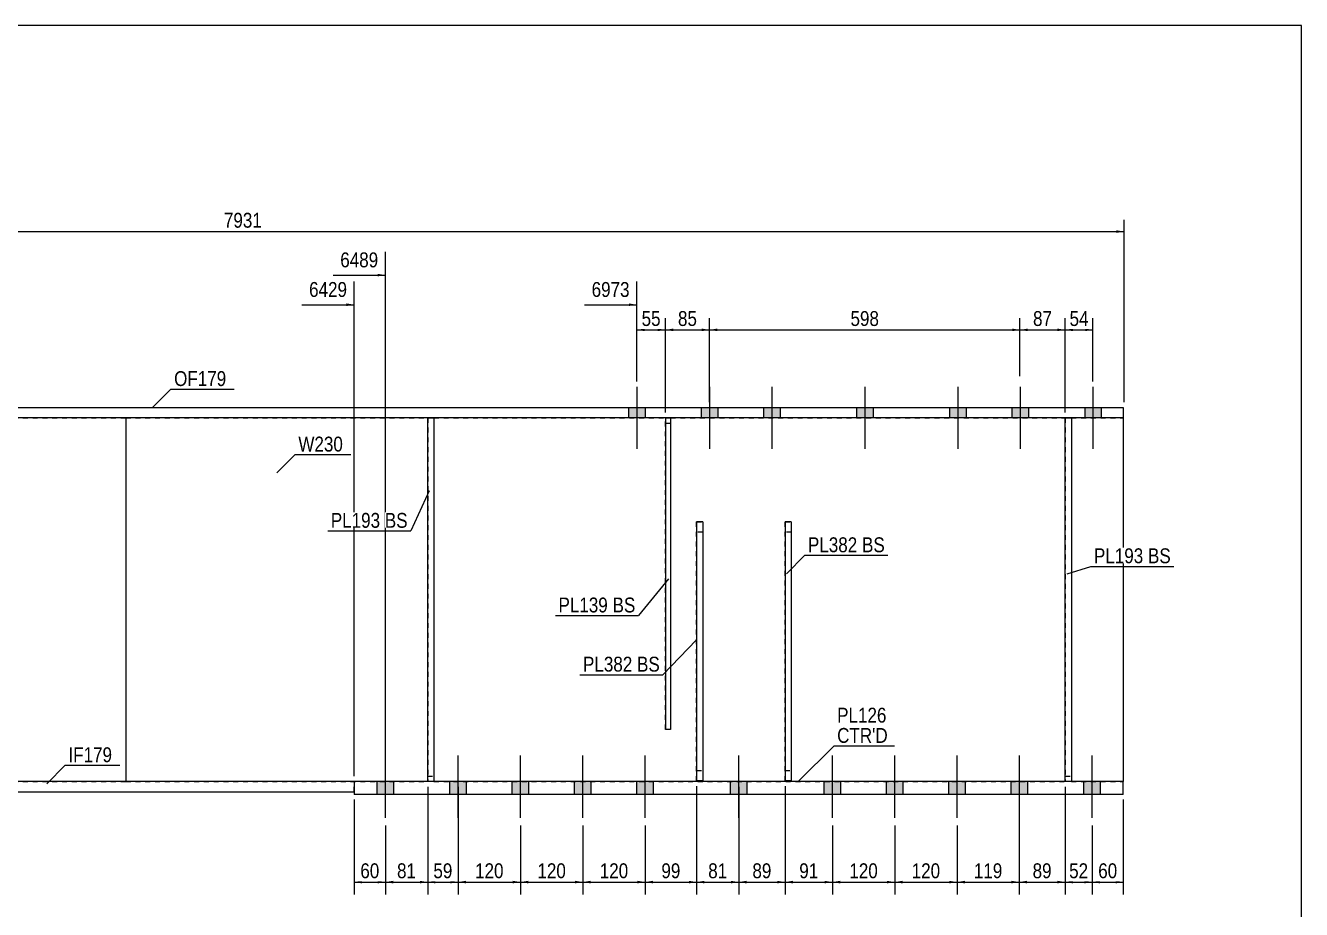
# Model space of a CAD drawing. Header units: millimetres. Extents: x -341 to 72, y -142 to 146.
# Drawn here: x -173.7 to 72, y -24.6 to 145.5 of the extents above; entities that cross this region are included whole.
import ezdxf

# ---------------------------------------------------------------- set-up
doc = ezdxf.new("R2010")
doc.units = ezdxf.units.MM
doc.linetypes.add('DXK_LINE_DOT1', pattern=[1.8814, 0.9407, -0.9407])
doc.styles.add('Arial Narrow', font='ARIALN.TTF', dxfattribs={"height": 0.2})

# ---------------------------------------------------------------- blocks, each defined once
blk = doc.blocks.new('Unknown-622252952-1209')
at = {"color": 5, "linetype": 'Continuous'}
for p, q in [((71.98, 145.51), (-338.02, 145.51)), ((71.98, -141.49), (71.98, 145.51))]:
    blk.add_line(p, q, dxfattribs=at)
blk = doc.blocks.new('Bolt-622252952-3591 - 1230')
at = {"linetype": 'Continuous'}
for points in [[(-54.39, 72), (-57.59, 72), (-57.59, 70), (-54.39, 70)], [(-54.39, 72), (-57.59, 72), (-57.59, 70), (-54.39, 70)], [(-40.39, 72), (-43.59, 72), (-43.59, 70), (-40.39, 70)], [(-40.39, 72), (-43.59, 72), (-43.59, 70), (-40.39, 70)], [(-28.39, 72), (-31.59, 72), (-31.59, 70), (-28.39, 70)], [(-28.39, 72), (-31.59, 72), (-31.59, 70), (-28.39, 70)], [(-10.47, 72), (-13.67, 72), (-13.67, 70), (-10.47, 70)], [(-10.47, 72), (-13.67, 72), (-13.67, 70), (-10.47, 70)], [(7.44, 72), (4.24, 72), (4.24, 70), (7.44, 70)], [(7.44, 72), (4.24, 72), (4.24, 70), (7.44, 70)], [(19.44, 72), (16.24, 72), (16.24, 70), (19.44, 70)], [(19.44, 72), (16.24, 72), (16.24, 70), (19.44, 70)], [(33.44, 72), (30.24, 72), (30.24, 70), (33.44, 70)], [(33.44, 72), (30.24, 72), (30.24, 70), (33.44, 70)]]:
    blk.add_hatch(color=3, dxfattribs=at).paths.add_polyline_path(points)
at = {"color": 3, "linetype": 'Continuous'}
for p, q in [((-55.99, 75.97), (-55.99, 64)), ((-55.99, 75.97), (-55.99, 64)), ((-41.99, 75.97), (-41.99, 64)), ((-41.99, 75.97), (-41.99, 64)), ((-29.99, 75.97), (-29.99, 64)), ((-29.99, 75.97), (-29.99, 64)), ((-12.07, 75.97), (-12.07, 64)), ((-12.07, 75.97), (-12.07, 64)), ((5.84, 75.97), (5.84, 64)), ((5.84, 75.97), (5.84, 64)), ((17.84, 75.97), (17.84, 64)), ((17.84, 75.97), (17.84, 64)), ((31.84, 75.97), (31.84, 64)), ((31.84, 75.97), (31.84, 64)), ((-57.59, 72), (-57.59, 70)), ((-57.59, 72), (-57.59, 70)), ((-54.39, 72), (-54.39, 70)), ((-54.39, 72), (-54.39, 70)), ((-43.59, 72), (-43.59, 70)), ((-43.59, 72), (-43.59, 70)), ((-40.39, 72), (-40.39, 70)), ((-40.39, 72), (-40.39, 70)), ((-31.59, 72), (-31.59, 70)), ((-31.59, 72), (-31.59, 70)), ((-28.39, 72), (-28.39, 70)), ((-28.39, 72), (-28.39, 70)), ((-13.67, 72), (-13.67, 70)), ((-13.67, 72), (-13.67, 70)), ((-10.47, 72), (-10.47, 70)), ((-10.47, 72), (-10.47, 70)), ((4.24, 72), (4.24, 70)), ((4.24, 72), (4.24, 70)), ((7.44, 72), (7.44, 70)), ((7.44, 72), (7.44, 70)), ((16.24, 72), (16.24, 70)), ((16.24, 72), (16.24, 70)), ((19.44, 72), (19.44, 70)), ((19.44, 72), (19.44, 70)), ((30.24, 72), (30.24, 70)), ((30.24, 72), (30.24, 70)), ((33.44, 72), (33.44, 70)), ((33.44, 72), (33.44, 70))]:
    blk.add_line(p, q, dxfattribs=at)
blk = doc.blocks.new('Bolt-622252952-1235 - 1230')
at = {"linetype": 'Continuous'}
for points in [[(-102.77, 0), (-105.97, 0), (-105.97, -2.5), (-102.77, -2.5)], [(-102.77, 0), (-105.97, 0), (-105.97, -2.5), (-102.77, -2.5)], [(-102.77, 0), (-105.97, 0), (-105.97, -2.5), (-102.77, -2.5)], [(-102.77, 0), (-105.97, 0), (-105.97, -2.5), (-102.77, -2.5)], [(-88.77, 0), (-91.97, 0), (-91.97, -2.5), (-88.77, -2.5)], [(-88.77, 0), (-91.97, 0), (-91.97, -2.5), (-88.77, -2.5)], [(-88.77, 0), (-91.97, 0), (-91.97, -2.5), (-88.77, -2.5)], [(-88.77, 0), (-91.97, 0), (-91.97, -2.5), (-88.77, -2.5)], [(-76.77, 0), (-79.97, 0), (-79.97, -2.5), (-76.77, -2.5)], [(-76.77, 0), (-79.97, 0), (-79.97, -2.5), (-76.77, -2.5)], [(-76.77, 0), (-79.97, 0), (-79.97, -2.5), (-76.77, -2.5)], [(-76.77, 0), (-79.97, 0), (-79.97, -2.5), (-76.77, -2.5)], [(-64.77, 0), (-67.97, 0), (-67.97, -2.5), (-64.77, -2.5)], [(-64.77, 0), (-67.97, 0), (-67.97, -2.5), (-64.77, -2.5)], [(-64.77, 0), (-67.97, 0), (-67.97, -2.5), (-64.77, -2.5)], [(-64.77, 0), (-67.97, 0), (-67.97, -2.5), (-64.77, -2.5)], [(-52.77, 0), (-55.97, 0), (-55.97, -2.5), (-52.77, -2.5)], [(-52.77, 0), (-55.97, 0), (-55.97, -2.5), (-52.77, -2.5)], [(-52.77, 0), (-55.97, 0), (-55.97, -2.5), (-52.77, -2.5)], [(-52.77, 0), (-55.97, 0), (-55.97, -2.5), (-52.77, -2.5)], [(-34.74, 0), (-37.94, 0), (-37.94, -2.5), (-34.74, -2.5)], [(-34.74, 0), (-37.94, 0), (-37.94, -2.5), (-34.74, -2.5)], [(-34.74, 0), (-37.94, 0), (-37.94, -2.5), (-34.74, -2.5)], [(-34.74, 0), (-37.94, 0), (-37.94, -2.5), (-34.74, -2.5)], [(-16.72, 0), (-19.92, 0), (-19.92, -2.5), (-16.72, -2.5)], [(-16.72, 0), (-19.92, 0), (-19.92, -2.5), (-16.72, -2.5)], [(-16.72, 0), (-19.92, 0), (-19.92, -2.5), (-16.72, -2.5)], [(-16.72, 0), (-19.92, 0), (-19.92, -2.5), (-16.72, -2.5)], [(-4.72, 0), (-7.92, 0), (-7.92, -2.5), (-4.72, -2.5)], [(-4.72, 0), (-7.92, 0), (-7.92, -2.5), (-4.72, -2.5)], [(-4.72, 0), (-7.92, 0), (-7.92, -2.5), (-4.72, -2.5)], [(-4.72, 0), (-7.92, 0), (-7.92, -2.5), (-4.72, -2.5)], [(7.28, 0), (4.08, 0), (4.08, -2.5), (7.28, -2.5)], [(7.28, 0), (4.08, 0), (4.08, -2.5), (7.28, -2.5)], [(7.28, 0), (4.08, 0), (4.08, -2.5), (7.28, -2.5)], [(7.28, 0), (4.08, 0), (4.08, -2.5), (7.28, -2.5)], [(19.28, 0), (16.08, 0), (16.08, -2.5), (19.28, -2.5)], [(19.28, 0), (16.08, 0), (16.08, -2.5), (19.28, -2.5)], [(19.28, 0), (16.08, 0), (16.08, -2.5), (19.28, -2.5)], [(19.28, 0), (16.08, 0), (16.08, -2.5), (19.28, -2.5)], [(33.28, 0), (30.08, 0), (30.08, -2.5), (33.28, -2.5)], [(33.28, 0), (30.08, 0), (30.08, -2.5), (33.28, -2.5)], [(33.28, 0), (30.08, 0), (30.08, -2.5), (33.28, -2.5)], [(33.28, 0), (30.08, 0), (30.08, -2.5), (33.28, -2.5)]]:
    blk.add_hatch(color=3, dxfattribs=at).paths.add_polyline_path(points)
at = {"color": 3, "linetype": 'Continuous'}
for p, q in [((-104.37, -6.98), (-104.37, 5)), ((-104.37, -6.98), (-104.37, 5)), ((-104.37, -6.98), (-104.37, 5)), ((-104.37, -6.98), (-104.37, 5)), ((-90.37, -6.98), (-90.37, 5)), ((-90.37, -6.98), (-90.37, 5)), ((-90.37, -6.98), (-90.37, 5)), ((-90.37, -6.98), (-90.37, 5)), ((-78.37, -6.98), (-78.37, 5)), ((-78.37, -6.98), (-78.37, 5)), ((-78.37, -6.98), (-78.37, 5)), ((-78.37, -6.98), (-78.37, 5)), ((-66.37, -6.98), (-66.37, 5)), ((-66.37, -6.98), (-66.37, 5)), ((-66.37, -6.98), (-66.37, 5)), ((-66.37, -6.98), (-66.37, 5)), ((-54.37, -6.98), (-54.37, 5)), ((-54.37, -6.98), (-54.37, 5)), ((-54.37, -6.98), (-54.37, 5)), ((-54.37, -6.98), (-54.37, 5)), ((-36.34, -6.98), (-36.34, 5)), ((-36.34, -6.98), (-36.34, 5)), ((-36.34, -6.98), (-36.34, 5)), ((-36.34, -6.98), (-36.34, 5)), ((-18.32, -6.98), (-18.32, 5)), ((-18.32, -6.98), (-18.32, 5)), ((-18.32, -6.98), (-18.32, 5)), ((-18.32, -6.98), (-18.32, 5)), ((-6.32, -6.98), (-6.32, 5)), ((-6.32, -6.98), (-6.32, 5)), ((-6.32, -6.98), (-6.32, 5)), ((-6.32, -6.98), (-6.32, 5)), ((5.68, -6.98), (5.68, 5)), ((5.68, -6.98), (5.68, 5)), ((5.68, -6.98), (5.68, 5)), ((5.68, -6.98), (5.68, 5)), ((17.68, -6.98), (17.68, 5)), ((17.68, -6.98), (17.68, 5)), ((17.68, -6.98), (17.68, 5)), ((17.68, -6.98), (17.68, 5)), ((31.68, -6.98), (31.68, 5)), ((31.68, -6.98), (31.68, 5)), ((31.68, -6.98), (31.68, 5)), ((31.68, -6.98), (31.68, 5)), ((-105.97, -2.5), (-105.97, 0)), ((-105.97, -2.5), (-105.97, 0)), ((-105.97, -2.5), (-105.97, 0)), ((-105.97, -2.5), (-105.97, 0)), ((-102.77, -2.5), (-102.77, 0)), ((-102.77, -2.5), (-102.77, 0)), ((-102.77, -2.5), (-102.77, 0)), ((-102.77, -2.5), (-102.77, 0)), ((-91.97, -2.5), (-91.97, 0)), ((-91.97, -2.5), (-91.97, 0)), ((-91.97, -2.5), (-91.97, 0)), ((-91.97, -2.5), (-91.97, 0)), ((-88.77, -2.5), (-88.77, 0)), ((-88.77, -2.5), (-88.77, 0)), ((-88.77, -2.5), (-88.77, 0)), ((-88.77, -2.5), (-88.77, 0)), ((-79.97, -2.5), (-79.97, 0)), ((-79.97, -2.5), (-79.97, 0)), ((-79.97, -2.5), (-79.97, 0)), ((-79.97, -2.5), (-79.97, 0)), ((-76.77, -2.5), (-76.77, 0)), ((-76.77, -2.5), (-76.77, 0)), ((-76.77, -2.5), (-76.77, 0)), ((-76.77, -2.5), (-76.77, 0)), ((-67.97, -2.5), (-67.97, 0)), ((-67.97, -2.5), (-67.97, 0)), ((-67.97, -2.5), (-67.97, 0)), ((-67.97, -2.5), (-67.97, 0)), ((-64.77, -2.5), (-64.77, 0)), ((-64.77, -2.5), (-64.77, 0)), ((-64.77, -2.5), (-64.77, 0)), ((-64.77, -2.5), (-64.77, 0)), ((-55.97, -2.5), (-55.97, 0)), ((-55.97, -2.5), (-55.97, 0)), ((-55.97, -2.5), (-55.97, 0)), ((-55.97, -2.5), (-55.97, 0)), ((-52.77, -2.5), (-52.77, 0)), ((-52.77, -2.5), (-52.77, 0)), ((-52.77, -2.5), (-52.77, 0)), ((-52.77, -2.5), (-52.77, 0)), ((-37.94, -2.5), (-37.94, 0)), ((-37.94, -2.5), (-37.94, 0)), ((-37.94, -2.5), (-37.94, 0)), ((-37.94, -2.5), (-37.94, 0)), ((-34.74, -2.5), (-34.74, 0)), ((-34.74, -2.5), (-34.74, 0)), ((-34.74, -2.5), (-34.74, 0)), ((-34.74, -2.5), (-34.74, 0)), ((-19.92, -2.5), (-19.92, 0)), ((-19.92, -2.5), (-19.92, 0)), ((-19.92, -2.5), (-19.92, 0)), ((-19.92, -2.5), (-19.92, 0)), ((-16.72, -2.5), (-16.72, 0)), ((-16.72, -2.5), (-16.72, 0)), ((-16.72, -2.5), (-16.72, 0)), ((-16.72, -2.5), (-16.72, 0)), ((-7.92, -2.5), (-7.92, 0)), ((-7.92, -2.5), (-7.92, 0)), ((-7.92, -2.5), (-7.92, 0)), ((-7.92, -2.5), (-7.92, 0)), ((-4.72, -2.5), (-4.72, 0)), ((-4.72, -2.5), (-4.72, 0)), ((-4.72, -2.5), (-4.72, 0)), ((-4.72, -2.5), (-4.72, 0)), ((4.08, -2.5), (4.08, 0)), ((4.08, -2.5), (4.08, 0)), ((4.08, -2.5), (4.08, 0)), ((4.08, -2.5), (4.08, 0)), ((7.28, -2.5), (7.28, 0)), ((7.28, -2.5), (7.28, 0)), ((7.28, -2.5), (7.28, 0)), ((7.28, -2.5), (7.28, 0)), ((16.08, -2.5), (16.08, 0)), ((16.08, -2.5), (16.08, 0)), ((16.08, -2.5), (16.08, 0)), ((16.08, -2.5), (16.08, 0)), ((19.28, -2.5), (19.28, 0)), ((19.28, -2.5), (19.28, 0)), ((19.28, -2.5), (19.28, 0)), ((19.28, -2.5), (19.28, 0)), ((30.08, -2.5), (30.08, 0)), ((30.08, -2.5), (30.08, 0)), ((30.08, -2.5), (30.08, 0)), ((30.08, -2.5), (30.08, 0)), ((33.28, -2.5), (33.28, 0)), ((33.28, -2.5), (33.28, 0)), ((33.28, -2.5), (33.28, 0)), ((33.28, -2.5), (33.28, 0))]:
    blk.add_line(p, q, dxfattribs=at)
blk = doc.blocks.new('Part-622252952-1252 - 1230')
at = {"color": 7, "linetype": 'DXK_LINE_DOT1'}
for p, q in [((-299.5, 70), (-299.5, 0)), ((-299.5, 70), (-234.45, 70)), ((-234.35, 70), (-154.35, 70)), ((-154.35, 70), (-154.35, 0)), ((-234.35, 0), (-154.35, 0)), ((-299.5, 0), (-234.45, 0))]:
    blk.add_line(p, q, dxfattribs=at)
blk = doc.blocks.new('Part-622252952-1497 - 1230')
at = {"color": 2, "linetype": 'Continuous'}
for p, q in [((37.68, 0), (-110.38, 0)), ((-110.38, 0), (-110.38, -2.5)), ((37.68, -2.5), (37.68, 0)), ((37.68, -2.5), (-110.38, -2.5))]:
    blk.add_line(p, q, dxfattribs=at)
blk = doc.blocks.new('Part-622252952-1463 - 1230')
at = {"color": 2, "linetype": 'Continuous'}
for p, q in [((-96.23, 0), (-96.23, 70)), ((-96.23, 70), (-95.03, 70)), ((-95.03, 70), (-95.03, 0))]:
    blk.add_line(p, q, dxfattribs=at)
blk = doc.blocks.new('Part-622252952-1361 - 1230')
at = {"color": 2, "linetype": 'Continuous'}
for p, q in [((-50.46, 70), (-50.46, 10)), ((-50.46, 70), (-49.46, 70)), ((-49.46, 70), (-49.46, 10)), ((-49.46, 10), (-50.46, 10))]:
    blk.add_line(p, q, dxfattribs=at)
at = {"color": 7, "linetype": 'DXK_LINE_DOT1'}
blk.add_line((-50.46, 69), (-49.46, 69), dxfattribs=at)
blk = doc.blocks.new('Part-622252952-1384 - 1230')
at = {"color": 7, "linetype": 'DXK_LINE_DOT1'}
for p, q in [((-50.46, 10), (-50.46, 70)), ((-50.46, 70), (-49.46, 70)), ((-49.46, 70), (-49.46, 10)), ((-49.46, 10), (-50.46, 10))]:
    blk.add_line(p, q, dxfattribs=at)
blk = doc.blocks.new('Part-622252952-1436 - 1230')
at = {"color": 7, "linetype": 'DXK_LINE_DOT1'}
for p, q in [((-96.23, 70), (-96.23, 0)), ((-96.23, 70), (-95.03, 70)), ((-95.03, 70), (-95.03, 0)), ((-96.23, 1), (-95.03, 1)), ((-95.03, 0), (-96.23, 0))]:
    blk.add_line(p, q, dxfattribs=at)
blk = doc.blocks.new('Part-622252952-1441 - 1230')
at = {"color": 7, "linetype": 'DXK_LINE_DOT1'}
for p, q in [((26.48, 70), (26.48, 0)), ((26.48, 70), (27.68, 70)), ((27.68, 70), (27.68, 0)), ((26.48, 1), (27.68, 1)), ((27.68, 0), (26.48, 0))]:
    blk.add_line(p, q, dxfattribs=at)
blk = doc.blocks.new('Part-622252952-1468 - 1230')
at = {"color": 2, "linetype": 'Continuous'}
for p, q in [((26.48, 0), (26.48, 70)), ((26.48, 70), (27.68, 70)), ((27.68, 70), (27.68, 0))]:
    blk.add_line(p, q, dxfattribs=at)
blk = doc.blocks.new('Part-622252952-1519 - 1230')
at = {"color": 2, "linetype": 'Continuous'}
for p, q in [((-110.38, 0), (-184.35, 0)), ((-184.35, -2), (-184.35, 0)), ((-184.35, -2), (-110.38, -2))]:
    blk.add_line(p, q, dxfattribs=at)
at = {"color": 7, "linetype": 'DXK_LINE_DOT1'}
blk.add_line((-110.38, -2), (-110.38, 0), dxfattribs=at)
blk = doc.blocks.new('Part-622252952-3587 - 1230')
at = {"color": 7, "linetype": 'DXK_LINE_DOT1'}
for p, q in [((-27.43, 0.1), (-27.43, 50)), ((-27.43, 50), (-26.23, 50)), ((-26.23, 50), (-26.23, 0.1)), ((-26.23, 48), (-27.43, 48)), ((-27.43, 2.1), (-26.23, 2.1)), ((-26.23, 0.1), (-27.43, 0.1))]:
    blk.add_line(p, q, dxfattribs=at)
blk = doc.blocks.new('Part-622252952-1563 - 1230')
at = {"color": 2, "linetype": 'Continuous'}
for p, q in [((-154.35, 70), (-154.35, 0)), ((37.68, 70), (37.68, 0))]:
    blk.add_line(p, q, dxfattribs=at)
at = {"color": 7, "linetype": 'DXK_LINE_DOT1'}
for p, q in [((-154.35, 70), (-96.23, 70)), ((-95.03, 70), (-50.46, 70)), ((-49.46, 70), (26.48, 70)), ((27.68, 70), (37.68, 70)), ((-154.35, 0), (-96.23, 0)), ((-95.03, 0), (26.48, 0)), ((27.68, 0), (37.68, 0))]:
    blk.add_line(p, q, dxfattribs=at)
blk = doc.blocks.new('Part-622252952-1585 - 1230')
at = {"color": 2, "linetype": 'Continuous'}
for p, q in [((-184.35, 70), (-184.35, 72)), ((-184.35, 72), (37.68, 72)), ((37.68, 72), (37.68, 70)), ((37.68, 70), (-184.35, 70))]:
    blk.add_line(p, q, dxfattribs=at)
blk = doc.blocks.new('Part-622252952-3583 - 1230')
at = {"color": 7, "linetype": 'DXK_LINE_DOT1'}
for p, q in [((-44.46, 0.1), (-44.46, 50)), ((-44.46, 50), (-43.26, 50)), ((-43.26, 50), (-43.26, 0.1)), ((-43.26, 48), (-44.46, 48)), ((-44.46, 2.1), (-43.26, 2.1)), ((-43.26, 0.1), (-44.46, 0.1))]:
    blk.add_line(p, q, dxfattribs=at)
blk = doc.blocks.new('Part-622252952-3585 - 1230')
at = {"color": 2, "linetype": 'Continuous'}
for p, q in [((-44.46, 50), (-44.46, 0.1)), ((-43.26, 50), (-44.46, 50)), ((-43.26, 50), (-43.26, 0.1)), ((-43.26, 0.1), (-44.46, 0.1))]:
    blk.add_line(p, q, dxfattribs=at)
blk = doc.blocks.new('Part-622252952-3589 - 1230')
at = {"color": 2, "linetype": 'Continuous'}
for p, q in [((-27.43, 50), (-27.43, 0.1)), ((-26.23, 50), (-27.43, 50)), ((-26.23, 50), (-26.23, 0.1)), ((-26.23, 0.1), (-27.43, 0.1))]:
    blk.add_line(p, q, dxfattribs=at)
blk = doc.blocks.new('StraightDimension-622252952-5300 - 1230')
at = {"linetype": 'Continuous'}
for points in [[(-48.96, 86.68), (-50.46, 86.93), (-48.96, 87.18)], [(-43.49, 87.18), (-41.99, 86.93), (-43.49, 86.68)]]:
    blk.add_hatch(color=7, dxfattribs=at).paths.add_polyline_path(points)
at = {"color": 7, "linetype": 'Continuous'}
for p, q in [((-50.46, 71), (-50.46, 89.18)), ((-41.99, 73), (-41.99, 89.18)), ((-50.46, 86.93), (-41.99, 86.93))]:
    blk.add_line(p, q, dxfattribs=at)
at = {"color": 0}
blk.add_wipeout([(-43.8, 87.08), (-43.8, 91.28), (-48.65, 91.28), (-48.65, 87.08)], dxfattribs=at)
at = {"color": 3, "style": 'Arial Narrow'}
blk.add_text('85', height=2.863, dxfattribs=at).set_placement((-48.05, 87.68))
blk = doc.blocks.new('StraightDimension-622252952-1773 - 1230')
at = {"linetype": 'Continuous'}
blk.add_hatch(color=7, dxfattribs=at).paths.add_polyline_path([(36.34, 106.1), (37.84, 105.85), (36.34, 105.6)])
at = {"color": 7, "linetype": 'Continuous'}
for p, q in [((37.84, 73), (37.84, 108.1)), ((-301.45, 105.85), (37.84, 105.85))]:
    blk.add_line(p, q, dxfattribs=at)
at = {"color": 0}
blk.add_wipeout([(-127.55, 106), (-127.55, 110.2), (-136.06, 110.2), (-136.06, 106)], dxfattribs=at)
at = {"color": 3, "style": 'Arial Narrow'}
blk.add_text('7931', height=2.863, dxfattribs=at).set_placement((-135.46, 106.6))
blk = doc.blocks.new('StraightDimension-622252952-6536 - 1230')
at = {"linetype": 'Continuous'}
for points in [[(19.12, -19.62), (17.62, -19.37), (19.12, -19.12)], [(24.98, -19.12), (26.48, -19.37), (24.98, -19.62)]]:
    blk.add_hatch(color=7, dxfattribs=at).paths.add_polyline_path(points)
at = {"color": 7, "linetype": 'Continuous'}
for p, q in [((17.62, -1), (17.62, -21.77)), ((26.48, -1), (26.48, -21.77)), ((17.62, -19.37), (26.48, -19.37))]:
    blk.add_line(p, q, dxfattribs=at)
at = {"color": 0}
blk.add_wipeout([(24.48, -19.22), (24.48, -15.02), (19.62, -15.02), (19.62, -19.22)], dxfattribs=at)
at = {"color": 3, "style": 'Arial Narrow'}
blk.add_text('89', height=2.863, dxfattribs=at).set_placement((20.22, -18.62))
blk = doc.blocks.new('StraightDimension-622252952-5301 - 1230')
at = {"linetype": 'Continuous'}
for points in [[(-54.49, 86.68), (-55.99, 86.93), (-54.49, 87.18)], [(-51.96, 87.18), (-50.46, 86.93), (-51.96, 86.68)]]:
    blk.add_hatch(color=7, dxfattribs=at).paths.add_polyline_path(points)
at = {"color": 7, "linetype": 'Continuous'}
for p, q in [((-55.99, 78), (-55.99, 89.18)), ((-50.46, 71), (-50.46, 89.18)), ((-55.99, 86.93), (-50.46, 86.93))]:
    blk.add_line(p, q, dxfattribs=at)
at = {"color": 0}
blk.add_wipeout([(-50.8, 87.08), (-50.8, 91.28), (-55.65, 91.28), (-55.65, 87.08)], dxfattribs=at)
at = {"color": 3, "style": 'Arial Narrow'}
blk.add_text('55', height=2.863, dxfattribs=at).set_placement((-55.05, 87.68))
blk = doc.blocks.new('StraightDimension-622252952-5299 - 1230')
at = {"linetype": 'Continuous'}
for points in [[(-40.49, 86.68), (-41.99, 86.93), (-40.49, 87.18)], [(16.29, 87.18), (17.79, 86.93), (16.29, 86.68)]]:
    blk.add_hatch(color=7, dxfattribs=at).paths.add_polyline_path(points)
at = {"color": 7, "linetype": 'Continuous'}
for p, q in [((-41.99, 73), (-41.99, 89.18)), ((17.79, 78), (17.79, 89.18)), ((-41.99, 86.93), (17.79, 86.93))]:
    blk.add_line(p, q, dxfattribs=at)
at = {"color": 0}
blk.add_wipeout([(-8.76, 87.08), (-8.76, 91.28), (-15.44, 91.28), (-15.44, 87.08)], dxfattribs=at)
at = {"color": 3, "style": 'Arial Narrow'}
blk.add_text('598', height=2.863, dxfattribs=at).set_placement((-14.84, 87.68))
blk = doc.blocks.new('StraightDimension-622252952-4082 - 1230')
at = {"linetype": 'Continuous'}
blk.add_hatch(color=7, dxfattribs=at).paths.add_polyline_path([(-57.49, 92.02), (-55.99, 91.77), (-57.49, 91.52)])
at = {"color": 7, "linetype": 'Continuous'}
for p, q in [((-55.99, 76.97), (-55.99, 96.27)), ((-66.05, 91.77), (-55.99, 91.77))]:
    blk.add_line(p, q, dxfattribs=at)
at = {"color": 0}
blk.add_wipeout([(-56.76, 92.67), (-56.76, 96.87), (-65.27, 96.87), (-65.27, 92.67)], dxfattribs=at)
at = {"color": 3, "style": 'Arial Narrow'}
blk.add_text('6973', height=2.863, dxfattribs=at).set_placement((-64.67, 93.27))
blk = doc.blocks.new('StraightDimension-622252952-4083 - 1230')
at = {"linetype": 'Continuous'}
blk.add_hatch(color=7, dxfattribs=at).paths.add_polyline_path([(-105.87, 97.72), (-104.37, 97.47), (-105.87, 97.22)])
at = {"color": 7, "linetype": 'Continuous'}
for p, q in [((-104.37, -1.5), (-104.37, 101.97)), ((-114.43, 97.47), (-104.37, 97.47))]:
    blk.add_line(p, q, dxfattribs=at)
at = {"color": 0}
blk.add_wipeout([(-105.15, 98.37), (-105.15, 102.57), (-113.66, 102.57), (-113.66, 98.37)], dxfattribs=at)
at = {"color": 3, "style": 'Arial Narrow'}
blk.add_text('6489', height=2.863, dxfattribs=at).set_placement((-113.06, 98.97))
blk = doc.blocks.new('StraightDimension-622252952-4084 - 1230')
at = {"linetype": 'Continuous'}
blk.add_hatch(color=7, dxfattribs=at).paths.add_polyline_path([(-111.88, 92.02), (-110.38, 91.77), (-111.88, 91.52)])
at = {"color": 7, "linetype": 'Continuous'}
for p, q in [((-110.38, 1), (-110.38, 96.27)), ((-120.44, 91.77), (-110.38, 91.77))]:
    blk.add_line(p, q, dxfattribs=at)
at = {"color": 0, "linetype": 'Continuous'}
blk.add_wipeout([(-292.92, 93.12), (-292.92, 97.32), (-298.86, 97.32), (-298.86, 93.12)], dxfattribs=at)
at = {"color": 7, "linetype": 'Continuous'}
for p, q in [((-299.45, 81.02), (-299.45, 97.02)), ((-298.95, 92.77), (-299.45, 92.52)), ((-298.95, 92.27), (-299.45, 92.52)), ((-293.52, 92.52), (-299.45, 92.52))]:
    blk.add_line(p, q, dxfattribs=at)
at = {"color": 3, "linetype": 'Continuous', "style": 'Arial Narrow'}
blk.add_text('RD', height=2.863, dxfattribs=at).set_placement((-298.26, 93.72))
at = {"color": 0}
blk.add_wipeout([(-111.15, 92.67), (-111.15, 96.87), (-119.66, 96.87), (-119.66, 92.67)], dxfattribs=at)
at = {"color": 3, "style": 'Arial Narrow'}
blk.add_text('6429', height=2.863, dxfattribs=at).set_placement((-119.06, 93.27))
blk = doc.blocks.new('StraightDimension-622252952-5297 - 1230')
at = {"linetype": 'Continuous'}
for points in [[(27.98, 86.68), (26.48, 86.93), (27.98, 87.18)], [(30.34, 87.18), (31.84, 86.93), (30.34, 86.68)]]:
    blk.add_hatch(color=7, dxfattribs=at).paths.add_polyline_path(points)
at = {"color": 7, "linetype": 'Continuous'}
for p, q in [((26.48, 71), (26.48, 89.18)), ((31.84, 76.97), (31.84, 89.18)), ((26.48, 86.93), (31.84, 86.93))]:
    blk.add_line(p, q, dxfattribs=at)
at = {"color": 0}
blk.add_wipeout([(31.59, 87.08), (31.59, 91.28), (26.73, 91.28), (26.73, 87.08)], dxfattribs=at)
at = {"color": 3, "style": 'Arial Narrow'}
blk.add_text('54', height=2.863, dxfattribs=at).set_placement((27.33, 87.68))
blk = doc.blocks.new('StraightDimension-622252952-5298 - 1230')
at = {"linetype": 'Continuous'}
for points in [[(19.29, 86.68), (17.79, 86.93), (19.29, 87.18)], [(24.98, 87.18), (26.48, 86.93), (24.98, 86.68)]]:
    blk.add_hatch(color=7, dxfattribs=at).paths.add_polyline_path(points)
at = {"color": 7, "linetype": 'Continuous'}
for p, q in [((17.79, 78), (17.79, 89.18)), ((26.48, 71), (26.48, 89.18)), ((17.79, 86.93), (26.48, 86.93))]:
    blk.add_line(p, q, dxfattribs=at)
at = {"color": 0}
blk.add_wipeout([(24.56, 87.08), (24.56, 91.28), (19.7, 91.28), (19.7, 87.08)], dxfattribs=at)
at = {"color": 3, "style": 'Arial Narrow'}
blk.add_text('87', height=2.863, dxfattribs=at).set_placement((20.3, 87.68))
blk = doc.blocks.new('StraightDimension-622252952-6534 - 1230')
at = {"linetype": 'Continuous'}
for points in [[(33.18, -19.62), (31.68, -19.37), (33.18, -19.12)], [(36.18, -19.12), (37.68, -19.37), (36.18, -19.62)]]:
    blk.add_hatch(color=7, dxfattribs=at).paths.add_polyline_path(points)
at = {"color": 7, "linetype": 'Continuous'}
for p, q in [((37.68, -3.5), (37.68, -21.77)), ((31.68, -8.5), (31.68, -21.77)), ((31.68, -19.37), (37.68, -19.37))]:
    blk.add_line(p, q, dxfattribs=at)
at = {"color": 0}
blk.add_wipeout([(37.11, -19.22), (37.11, -15.02), (32.25, -15.02), (32.25, -19.22)], dxfattribs=at)
at = {"color": 3, "style": 'Arial Narrow'}
blk.add_text('60', height=2.863, dxfattribs=at).set_placement((32.85, -18.62))
blk = doc.blocks.new('StraightDimension-622252952-6535 - 1230')
at = {"linetype": 'Continuous'}
for points in [[(27.98, -19.62), (26.48, -19.37), (27.98, -19.12)], [(30.18, -19.12), (31.68, -19.37), (30.18, -19.62)]]:
    blk.add_hatch(color=7, dxfattribs=at).paths.add_polyline_path(points)
at = {"color": 7, "linetype": 'Continuous'}
for p, q in [((26.48, -1), (26.48, -21.77)), ((31.68, -8.5), (31.68, -21.77)), ((26.48, -19.37), (31.68, -19.37))]:
    blk.add_line(p, q, dxfattribs=at)
at = {"color": 0}
blk.add_wipeout([(31.51, -19.22), (31.51, -15.02), (26.65, -15.02), (26.65, -19.22)], dxfattribs=at)
at = {"color": 3, "style": 'Arial Narrow'}
blk.add_text('52', height=2.863, dxfattribs=at).set_placement((27.25, -18.62))
blk = doc.blocks.new('StraightDimension-622252952-6537 - 1230')
at = {"linetype": 'Continuous'}
for points in [[(7.18, -19.62), (5.68, -19.37), (7.18, -19.12)], [(16.12, -19.12), (17.62, -19.37), (16.12, -19.62)]]:
    blk.add_hatch(color=7, dxfattribs=at).paths.add_polyline_path(points)
at = {"color": 7, "linetype": 'Continuous'}
for p, q in [((17.62, -1), (17.62, -21.77)), ((5.68, -8.5), (5.68, -21.77)), ((5.68, -19.37), (17.62, -19.37))]:
    blk.add_line(p, q, dxfattribs=at)
at = {"color": 0}
blk.add_wipeout([(15, -19.22), (15, -15.02), (8.31, -15.02), (8.31, -19.22)], dxfattribs=at)
at = {"color": 3, "style": 'Arial Narrow'}
blk.add_text('119', height=2.863, dxfattribs=at).set_placement((8.91, -18.62))
blk = doc.blocks.new('StraightDimension-622252952-6538 - 1230')
at = {"linetype": 'Continuous'}
for points in [[(-4.82, -19.62), (-6.32, -19.37), (-4.82, -19.12)], [(4.18, -19.12), (5.68, -19.37), (4.18, -19.62)]]:
    blk.add_hatch(color=7, dxfattribs=at).paths.add_polyline_path(points)
at = {"color": 7, "linetype": 'Continuous'}
for p, q in [((-6.32, -8.5), (-6.32, -21.77)), ((5.68, -8.5), (5.68, -21.77)), ((-6.32, -19.37), (5.68, -19.37))]:
    blk.add_line(p, q, dxfattribs=at)
at = {"color": 0}
blk.add_wipeout([(3.02, -19.22), (3.02, -15.02), (-3.66, -15.02), (-3.66, -19.22)], dxfattribs=at)
at = {"color": 3, "style": 'Arial Narrow'}
blk.add_text('120', height=2.863, dxfattribs=at).set_placement((-3.06, -18.62))
blk = doc.blocks.new('StraightDimension-622252952-6539 - 1230')
at = {"linetype": 'Continuous'}
for points in [[(-16.82, -19.62), (-18.32, -19.37), (-16.82, -19.12)], [(-7.82, -19.12), (-6.32, -19.37), (-7.82, -19.62)]]:
    blk.add_hatch(color=7, dxfattribs=at).paths.add_polyline_path(points)
at = {"color": 7, "linetype": 'Continuous'}
for p, q in [((-18.32, -8.5), (-18.32, -21.77)), ((-6.32, -8.5), (-6.32, -21.77)), ((-18.32, -19.37), (-6.32, -19.37))]:
    blk.add_line(p, q, dxfattribs=at)
at = {"color": 0}
blk.add_wipeout([(-8.98, -19.22), (-8.98, -15.02), (-15.66, -15.02), (-15.66, -19.22)], dxfattribs=at)
at = {"color": 3, "style": 'Arial Narrow'}
blk.add_text('120', height=2.863, dxfattribs=at).set_placement((-15.06, -18.62))
blk = doc.blocks.new('StraightDimension-622252952-6540 - 1230')
at = {"linetype": 'Continuous'}
for points in [[(-25.93, -19.62), (-27.43, -19.37), (-25.93, -19.12)], [(-19.82, -19.12), (-18.32, -19.37), (-19.82, -19.62)]]:
    blk.add_hatch(color=7, dxfattribs=at).paths.add_polyline_path(points)
at = {"color": 7, "linetype": 'Continuous'}
for p, q in [((-27.43, -0.9), (-27.43, -21.77)), ((-18.32, -8.5), (-18.32, -21.77)), ((-27.43, -19.37), (-18.32, -19.37))]:
    blk.add_line(p, q, dxfattribs=at)
at = {"color": 0}
blk.add_wipeout([(-20.45, -19.22), (-20.45, -15.02), (-25.3, -15.02), (-25.3, -19.22)], dxfattribs=at)
at = {"color": 3, "style": 'Arial Narrow'}
blk.add_text('91', height=2.863, dxfattribs=at).set_placement((-24.7, -18.62))
blk = doc.blocks.new('StraightDimension-622252952-6541 - 1230')
at = {"linetype": 'Continuous'}
for points in [[(-34.85, -19.62), (-36.35, -19.37), (-34.85, -19.12)], [(-28.93, -19.12), (-27.43, -19.37), (-28.93, -19.62)]]:
    blk.add_hatch(color=7, dxfattribs=at).paths.add_polyline_path(points)
at = {"color": 7, "linetype": 'Continuous'}
for p, q in [((-36.35, -1), (-36.35, -21.77)), ((-27.43, -0.9), (-27.43, -21.77)), ((-36.35, -19.37), (-27.43, -19.37))]:
    blk.add_line(p, q, dxfattribs=at)
at = {"color": 0}
blk.add_wipeout([(-29.46, -19.22), (-29.46, -15.02), (-34.32, -15.02), (-34.32, -19.22)], dxfattribs=at)
at = {"color": 3, "style": 'Arial Narrow'}
blk.add_text('89', height=2.863, dxfattribs=at).set_placement((-33.72, -18.62))
blk = doc.blocks.new('StraightDimension-622252952-6542 - 1230')
at = {"linetype": 'Continuous'}
for points in [[(-42.96, -19.62), (-44.46, -19.37), (-42.96, -19.12)], [(-37.85, -19.12), (-36.35, -19.37), (-37.85, -19.62)]]:
    blk.add_hatch(color=7, dxfattribs=at).paths.add_polyline_path(points)
at = {"color": 7, "linetype": 'Continuous'}
for p, q in [((-44.46, -0.9), (-44.46, -21.77)), ((-36.35, -1), (-36.35, -21.77)), ((-44.46, -19.37), (-36.35, -19.37))]:
    blk.add_line(p, q, dxfattribs=at)
at = {"color": 0}
blk.add_wipeout([(-37.98, -19.22), (-37.98, -15.02), (-42.83, -15.02), (-42.83, -19.22)], dxfattribs=at)
at = {"color": 3, "style": 'Arial Narrow'}
blk.add_text('81', height=2.863, dxfattribs=at).set_placement((-42.23, -18.62))
blk = doc.blocks.new('StraightDimension-622252952-6543 - 1230')
at = {"linetype": 'Continuous'}
for points in [[(-52.87, -19.62), (-54.37, -19.37), (-52.87, -19.12)], [(-45.96, -19.12), (-44.46, -19.37), (-45.96, -19.62)]]:
    blk.add_hatch(color=7, dxfattribs=at).paths.add_polyline_path(points)
at = {"color": 7, "linetype": 'Continuous'}
for p, q in [((-44.46, -0.9), (-44.46, -21.77)), ((-54.37, -8.5), (-54.37, -21.77)), ((-54.37, -19.37), (-44.46, -19.37))]:
    blk.add_line(p, q, dxfattribs=at)
at = {"color": 0}
blk.add_wipeout([(-46.99, -19.22), (-46.99, -15.02), (-51.84, -15.02), (-51.84, -19.22)], dxfattribs=at)
at = {"color": 3, "style": 'Arial Narrow'}
blk.add_text('99', height=2.863, dxfattribs=at).set_placement((-51.24, -18.62))
blk = doc.blocks.new('StraightDimension-622252952-6544 - 1230')
at = {"linetype": 'Continuous'}
for points in [[(-64.87, -19.62), (-66.37, -19.37), (-64.87, -19.12)], [(-55.87, -19.12), (-54.37, -19.37), (-55.87, -19.62)]]:
    blk.add_hatch(color=7, dxfattribs=at).paths.add_polyline_path(points)
at = {"color": 7, "linetype": 'Continuous'}
for p, q in [((-66.37, -8.5), (-66.37, -21.77)), ((-54.37, -8.5), (-54.37, -21.77)), ((-66.37, -19.37), (-54.37, -19.37))]:
    blk.add_line(p, q, dxfattribs=at)
at = {"color": 0}
blk.add_wipeout([(-57.03, -19.22), (-57.03, -15.02), (-63.71, -15.02), (-63.71, -19.22)], dxfattribs=at)
at = {"color": 3, "style": 'Arial Narrow'}
blk.add_text('120', height=2.863, dxfattribs=at).set_placement((-63.11, -18.62))
blk = doc.blocks.new('StraightDimension-622252952-6545 - 1230')
at = {"linetype": 'Continuous'}
for points in [[(-76.87, -19.62), (-78.37, -19.37), (-76.87, -19.12)], [(-67.87, -19.12), (-66.37, -19.37), (-67.87, -19.62)]]:
    blk.add_hatch(color=7, dxfattribs=at).paths.add_polyline_path(points)
at = {"color": 7, "linetype": 'Continuous'}
for p, q in [((-78.37, -8.5), (-78.37, -21.77)), ((-66.37, -8.5), (-66.37, -21.77)), ((-78.37, -19.37), (-66.37, -19.37))]:
    blk.add_line(p, q, dxfattribs=at)
at = {"color": 0}
blk.add_wipeout([(-69.03, -19.22), (-69.03, -15.02), (-75.71, -15.02), (-75.71, -19.22)], dxfattribs=at)
at = {"color": 3, "style": 'Arial Narrow'}
blk.add_text('120', height=2.863, dxfattribs=at).set_placement((-75.11, -18.62))
blk = doc.blocks.new('StraightDimension-622252952-6546 - 1230')
at = {"linetype": 'Continuous'}
for points in [[(-88.87, -19.62), (-90.37, -19.37), (-88.87, -19.12)], [(-79.87, -19.12), (-78.37, -19.37), (-79.87, -19.62)]]:
    blk.add_hatch(color=7, dxfattribs=at).paths.add_polyline_path(points)
at = {"color": 7, "linetype": 'Continuous'}
for p, q in [((-90.37, -1), (-90.37, -21.77)), ((-78.37, -8.5), (-78.37, -21.77)), ((-90.37, -19.37), (-78.37, -19.37))]:
    blk.add_line(p, q, dxfattribs=at)
at = {"color": 0}
blk.add_wipeout([(-81.03, -19.22), (-81.03, -15.02), (-87.71, -15.02), (-87.71, -19.22)], dxfattribs=at)
at = {"color": 3, "style": 'Arial Narrow'}
blk.add_text('120', height=2.863, dxfattribs=at).set_placement((-87.11, -18.62))
blk = doc.blocks.new('StraightDimension-622252952-6547 - 1230')
at = {"linetype": 'Continuous'}
for points in [[(-94.73, -19.62), (-96.23, -19.37), (-94.73, -19.12)], [(-91.87, -19.12), (-90.37, -19.37), (-91.87, -19.62)]]:
    blk.add_hatch(color=7, dxfattribs=at).paths.add_polyline_path(points)
at = {"color": 7, "linetype": 'Continuous'}
for p, q in [((-96.23, -1), (-96.23, -21.77)), ((-90.37, -1), (-90.37, -21.77)), ((-96.23, -19.37), (-90.37, -19.37))]:
    blk.add_line(p, q, dxfattribs=at)
at = {"color": 0}
blk.add_wipeout([(-90.87, -19.22), (-90.87, -15.02), (-95.73, -15.02), (-95.73, -19.22)], dxfattribs=at)
at = {"color": 3, "style": 'Arial Narrow'}
blk.add_text('59', height=2.863, dxfattribs=at).set_placement((-95.13, -18.62))
blk = doc.blocks.new('StraightDimension-622252952-6548 - 1230')
at = {"linetype": 'Continuous'}
for points in [[(-102.87, -19.62), (-104.37, -19.37), (-102.87, -19.12)], [(-97.73, -19.12), (-96.23, -19.37), (-97.73, -19.62)]]:
    blk.add_hatch(color=7, dxfattribs=at).paths.add_polyline_path(points)
at = {"color": 7, "linetype": 'Continuous'}
for p, q in [((-96.23, -1), (-96.23, -21.77)), ((-104.37, -8.5), (-104.37, -21.77)), ((-104.37, -19.37), (-96.23, -19.37))]:
    blk.add_line(p, q, dxfattribs=at)
at = {"color": 0}
blk.add_wipeout([(-97.87, -19.22), (-97.87, -15.02), (-102.73, -15.02), (-102.73, -19.22)], dxfattribs=at)
at = {"color": 3, "style": 'Arial Narrow'}
blk.add_text('81', height=2.863, dxfattribs=at).set_placement((-102.13, -18.62))
blk = doc.blocks.new('StraightDimension-622252952-6549 - 1230')
at = {"linetype": 'Continuous'}
for points in [[(-108.88, -19.62), (-110.38, -19.37), (-108.88, -19.12)], [(-105.87, -19.12), (-104.37, -19.37), (-105.87, -19.62)]]:
    blk.add_hatch(color=7, dxfattribs=at).paths.add_polyline_path(points)
at = {"color": 7, "linetype": 'Continuous'}
for p, q in [((-110.38, -3.5), (-110.38, -21.77)), ((-104.37, -8.5), (-104.37, -21.77)), ((-110.38, -19.37), (-104.37, -19.37))]:
    blk.add_line(p, q, dxfattribs=at)
at = {"color": 0}
blk.add_wipeout([(-104.95, -19.22), (-104.95, -15.02), (-109.8, -15.02), (-109.8, -19.22)], dxfattribs=at)
at = {"color": 3, "style": 'Arial Narrow'}
blk.add_text('60', height=2.863, dxfattribs=at).set_placement((-109.2, -18.62))
blk = doc.blocks.new('Mark-622252952-1493 - 1230')
at = {"color": 0}
blk.add_wipeout([(-7.9, 11.33), (-7.9, 14.33), (-17.41, 14.33), (-17.41, 11.33)], dxfattribs=at)
blk.add_wipeout([(-7.9, 11.33), (-7.9, 14.33), (-17.41, 14.33), (-17.41, 11.33)], dxfattribs=at)
blk.add_wipeout([(-7.65, 7.43), (-7.65, 10.43), (-17.41, 10.43), (-17.41, 7.43)], dxfattribs=at)
blk.add_wipeout([(-7.65, 7.43), (-7.65, 10.43), (-17.41, 10.43), (-17.41, 7.43)], dxfattribs=at)
at = {"color": 7, "linetype": 'Continuous'}
for p, q in [((-24.9, 0), (-18.01, 6.83)), ((-18.01, 6.83), (-6.4, 6.83))]:
    blk.add_line(p, q, dxfattribs=at)
at = {"color": 3, "style": 'Arial Narrow'}
blk.add_text('PL126', height=2.863, dxfattribs=at).set_placement((-17.41, 11.33))
at = {"color": 1, "style": 'Arial Narrow'}
blk.add_text("CTR'D", height=2.863, dxfattribs=at).set_placement((-17.41, 7.43))
blk = doc.blocks.new('MarkSet-622252952-2120 - 1230')
at = {"color": 0}
blk.add_wipeout([(41.53, 42.01), (41.53, 45.01), (32.03, 45.01), (32.03, 42.01)], dxfattribs=at)
blk.add_wipeout([(41.53, 42.01), (41.53, 45.01), (32.03, 45.01), (32.03, 42.01)], dxfattribs=at)
at = {"color": 7, "linetype": 'Continuous'}
blk.add_line((26.88, 39.97), (31.43, 41.41), dxfattribs=at)
at = {"color": 0}
blk.add_wipeout([(46.81, 42.01), (46.81, 45.01), (42.43, 45.01), (42.43, 42.01)], dxfattribs=at)
blk.add_wipeout([(46.81, 42.01), (46.81, 45.01), (42.43, 45.01), (42.43, 42.01)], dxfattribs=at)
at = {"color": 7, "linetype": 'Continuous'}
blk.add_line((31.43, 41.41), (47.41, 41.41), dxfattribs=at)
at = {"color": 3, "style": 'Arial Narrow'}
for s, p in [('PL193', (32.03, 42.01)), ('BS', (42.43, 42.01))]:
    blk.add_text(s, height=2.863, dxfattribs=at).set_placement(p)
blk = doc.blocks.new('Mark-622252952-1581 - 1230')
at = {"color": 0}
blk.add_wipeout([(-135, 76.12), (-135, 79.12), (-145.05, 79.12), (-145.05, 76.12)], dxfattribs=at)
blk.add_wipeout([(-135, 76.12), (-135, 79.12), (-145.05, 79.12), (-145.05, 76.12)], dxfattribs=at)
at = {"color": 7, "linetype": 'Continuous'}
for p, q in [((-149.18, 71.98), (-145.65, 75.52)), ((-145.65, 75.52), (-133.5, 75.52))]:
    blk.add_line(p, q, dxfattribs=at)
at = {"color": 3, "style": 'Arial Narrow'}
blk.add_text('OF179', height=2.863, dxfattribs=at).set_placement((-145.05, 76.12))
blk = doc.blocks.new('Mark-622252952-1515 - 1230')
at = {"color": 0}
blk.add_wipeout([(-156.99, 3.71), (-156.99, 6.71), (-165.39, 6.71), (-165.39, 3.71)], dxfattribs=at)
blk.add_wipeout([(-156.99, 3.71), (-156.99, 6.71), (-165.39, 6.71), (-165.39, 3.71)], dxfattribs=at)
at = {"color": 7, "linetype": 'Continuous'}
for p, q in [((-169.53, -0.43), (-165.99, 3.11)), ((-165.99, 3.11), (-155.49, 3.11))]:
    blk.add_line(p, q, dxfattribs=at)
at = {"color": 3, "style": 'Arial Narrow'}
blk.add_text('IF179', height=2.863, dxfattribs=at).set_placement((-165.39, 3.71))
blk = doc.blocks.new('Mark-622252952-1559 - 1230')
at = {"color": 0}
blk.add_wipeout([(-112.54, 63.51), (-112.54, 66.51), (-121.13, 66.51), (-121.13, 63.51)], dxfattribs=at)
blk.add_wipeout([(-112.54, 63.51), (-112.54, 66.51), (-121.13, 66.51), (-121.13, 63.51)], dxfattribs=at)
at = {"color": 7, "linetype": 'Continuous'}
for p, q in [((-125.27, 59.38), (-121.73, 62.91)), ((-121.73, 62.91), (-111.04, 62.91))]:
    blk.add_line(p, q, dxfattribs=at)
at = {"color": 3, "style": 'Arial Narrow'}
blk.add_text('W230', height=2.863, dxfattribs=at).set_placement((-121.13, 63.51))
blk = doc.blocks.new('MarkSet-622252952-3615 - 1230')
at = {"color": 0}
blk.add_wipeout([(-56.83, 21.15), (-56.83, 24.15), (-66.33, 24.15), (-66.33, 21.15)], dxfattribs=at)
blk.add_wipeout([(-56.83, 21.15), (-56.83, 24.15), (-66.33, 24.15), (-66.33, 21.15)], dxfattribs=at)
blk.add_wipeout([(-51.55, 21.15), (-51.55, 24.15), (-55.93, 24.15), (-55.93, 21.15)], dxfattribs=at)
blk.add_wipeout([(-51.55, 21.15), (-51.55, 24.15), (-55.93, 24.15), (-55.93, 21.15)], dxfattribs=at)
at = {"color": 7, "linetype": 'Continuous'}
for p in [(-44.46, 27.25), (-66.93, 20.55)]:
    blk.add_line(p, (-50.95, 20.55), dxfattribs=at)
at = {"color": 3, "style": 'Arial Narrow'}
for s, p in [('PL382', (-66.33, 21.15)), ('BS', (-55.93, 21.15))]:
    blk.add_text(s, height=2.863, dxfattribs=at).set_placement(p)
blk = doc.blocks.new('MarkSet-622252952-2091 - 1230')
at = {"color": 0}
blk.add_wipeout([(-61.54, 32.54), (-61.54, 35.54), (-71.05, 35.54), (-71.05, 32.54)], dxfattribs=at)
blk.add_wipeout([(-61.54, 32.54), (-61.54, 35.54), (-71.05, 35.54), (-71.05, 32.54)], dxfattribs=at)
blk.add_wipeout([(-56.26, 32.54), (-56.26, 35.54), (-60.64, 35.54), (-60.64, 32.54)], dxfattribs=at)
blk.add_wipeout([(-56.26, 32.54), (-56.26, 35.54), (-60.64, 35.54), (-60.64, 32.54)], dxfattribs=at)
at = {"color": 7, "linetype": 'Continuous'}
for p in [(-49.9, 38.98), (-71.65, 31.94)]:
    blk.add_line(p, (-55.66, 31.94), dxfattribs=at)
at = {"color": 3, "style": 'Arial Narrow'}
for s, p in [('PL139', (-71.05, 32.54)), ('BS', (-60.64, 32.54))]:
    blk.add_text(s, height=2.863, dxfattribs=at).set_placement(p)
blk = doc.blocks.new('MarkSet-622252952-3604 - 1230')
at = {"color": 0}
blk.add_wipeout([(-13.52, 44.13), (-13.52, 47.13), (-23.03, 47.13), (-23.03, 44.13)], dxfattribs=at)
blk.add_wipeout([(-13.52, 44.13), (-13.52, 47.13), (-23.03, 47.13), (-23.03, 44.13)], dxfattribs=at)
at = {"color": 7, "linetype": 'Continuous'}
blk.add_line((-27.16, 39.99), (-23.63, 43.53), dxfattribs=at)
at = {"color": 0}
blk.add_wipeout([(-8.24, 44.13), (-8.24, 47.13), (-12.62, 47.13), (-12.62, 44.13)], dxfattribs=at)
blk.add_wipeout([(-8.24, 44.13), (-8.24, 47.13), (-12.62, 47.13), (-12.62, 44.13)], dxfattribs=at)
at = {"color": 7, "linetype": 'Continuous'}
blk.add_line((-23.63, 43.53), (-7.64, 43.53), dxfattribs=at)
at = {"color": 3, "style": 'Arial Narrow'}
for s, p in [('PL382', (-23.03, 44.13)), ('BS', (-12.62, 44.13))]:
    blk.add_text(s, height=2.863, dxfattribs=at).set_placement(p)
blk = doc.blocks.new('MarkSet-622252952-2114 - 1230')
at = {"color": 0}
blk.add_wipeout([(-105.38, 48.83), (-105.38, 51.83), (-114.88, 51.83), (-114.88, 48.83)], dxfattribs=at)
blk.add_wipeout([(-105.38, 48.83), (-105.38, 51.83), (-114.88, 51.83), (-114.88, 48.83)], dxfattribs=at)
blk.add_wipeout([(-100.1, 48.83), (-100.1, 51.83), (-104.48, 51.83), (-104.48, 48.83)], dxfattribs=at)
blk.add_wipeout([(-100.1, 48.83), (-100.1, 51.83), (-104.48, 51.83), (-104.48, 48.83)], dxfattribs=at)
at = {"color": 7, "linetype": 'Continuous'}
for p in [(-95.96, 55.97), (-115.48, 48.23)]:
    blk.add_line(p, (-99.5, 48.23), dxfattribs=at)
at = {"color": 3, "style": 'Arial Narrow'}
for s, p in [('PL193', (-114.88, 48.83)), ('BS', (-104.48, 48.83))]:
    blk.add_text(s, height=2.863, dxfattribs=at).set_placement(p)

msp = doc.modelspace()

# ---------------------------------------------------------------- block references
for name in ['Unknown-622252952-1209', 'Bolt-622252952-3591 - 1230', 'Part-622252952-1585 - 1230', 'Part-622252952-1252 - 1230', 'Part-622252952-1563 - 1230', 'Part-622252952-1463 - 1230', 'Part-622252952-1436 - 1230', 'Part-622252952-1361 - 1230', 'Part-622252952-1384 - 1230', 'Part-622252952-1441 - 1230', 'Part-622252952-1468 - 1230', 'Part-622252952-3583 - 1230', 'Part-622252952-3585 - 1230', 'Part-622252952-3587 - 1230', 'Part-622252952-3589 - 1230', 'Bolt-622252952-1235 - 1230', 'Part-622252952-1519 - 1230', 'Part-622252952-1497 - 1230']:
    msp.add_blockref(name, (0, 0))

# ---------------------------------------------------------------- next in the draw order: block references
for name in ['StraightDimension-622252952-5300 - 1230', 'MarkSet-622252952-3604 - 1230', 'MarkSet-622252952-2120 - 1230', 'MarkSet-622252952-2091 - 1230', 'MarkSet-622252952-3615 - 1230', 'StraightDimension-622252952-6536 - 1230', 'StraightDimension-622252952-6534 - 1230']:
    msp.add_blockref(name, (0, 0))

# ---------------------------------------------------------------- next in the draw order: block references
for name in ['StraightDimension-622252952-1773 - 1230', 'StraightDimension-622252952-6537 - 1230', 'StraightDimension-622252952-6535 - 1230']:
    msp.add_blockref(name, (0, 0))

# ---------------------------------------------------------------- next in the draw order: block references
for name in ['StraightDimension-622252952-4083 - 1230', 'StraightDimension-622252952-5301 - 1230', 'StraightDimension-622252952-5299 - 1230', 'StraightDimension-622252952-5297 - 1230', 'StraightDimension-622252952-6538 - 1230']:
    msp.add_blockref(name, (0, 0))

# ---------------------------------------------------------------- next in the draw order: block references
for name in ['StraightDimension-622252952-4084 - 1230', 'StraightDimension-622252952-4082 - 1230', 'StraightDimension-622252952-5298 - 1230', 'StraightDimension-622252952-6539 - 1230']:
    msp.add_blockref(name, (0, 0))

# ---------------------------------------------------------------- next in the draw order: block references
for name in ['Mark-622252952-1581 - 1230', 'Mark-622252952-1559 - 1230', 'MarkSet-622252952-2114 - 1230', 'Mark-622252952-1515 - 1230', 'StraightDimension-622252952-6540 - 1230']:
    msp.add_blockref(name, (0, 0))

# ---------------------------------------------------------------- next in the draw order: block references
for name in ['Mark-622252952-1493 - 1230', 'StraightDimension-622252952-6541 - 1230']:
    msp.add_blockref(name, (0, 0))

# ---------------------------------------------------------------- next in the draw order: block references
msp.add_blockref('StraightDimension-622252952-6542 - 1230', (0, 0))

# ---------------------------------------------------------------- next in the draw order: block references
msp.add_blockref('StraightDimension-622252952-6543 - 1230', (0, 0))

# ---------------------------------------------------------------- next in the draw order: block references
msp.add_blockref('StraightDimension-622252952-6544 - 1230', (0, 0))

# ---------------------------------------------------------------- next in the draw order: block references
msp.add_blockref('StraightDimension-622252952-6545 - 1230', (0, 0))

# ---------------------------------------------------------------- next in the draw order: block references
msp.add_blockref('StraightDimension-622252952-6546 - 1230', (0, 0))

# ---------------------------------------------------------------- next in the draw order: block references
msp.add_blockref('StraightDimension-622252952-6547 - 1230', (0, 0))

# ---------------------------------------------------------------- next in the draw order: block references
msp.add_blockref('StraightDimension-622252952-6548 - 1230', (0, 0))

# ---------------------------------------------------------------- next in the draw order: block references
msp.add_blockref('StraightDimension-622252952-6549 - 1230', (0, 0))

doc.saveas('drawing.dxf')
